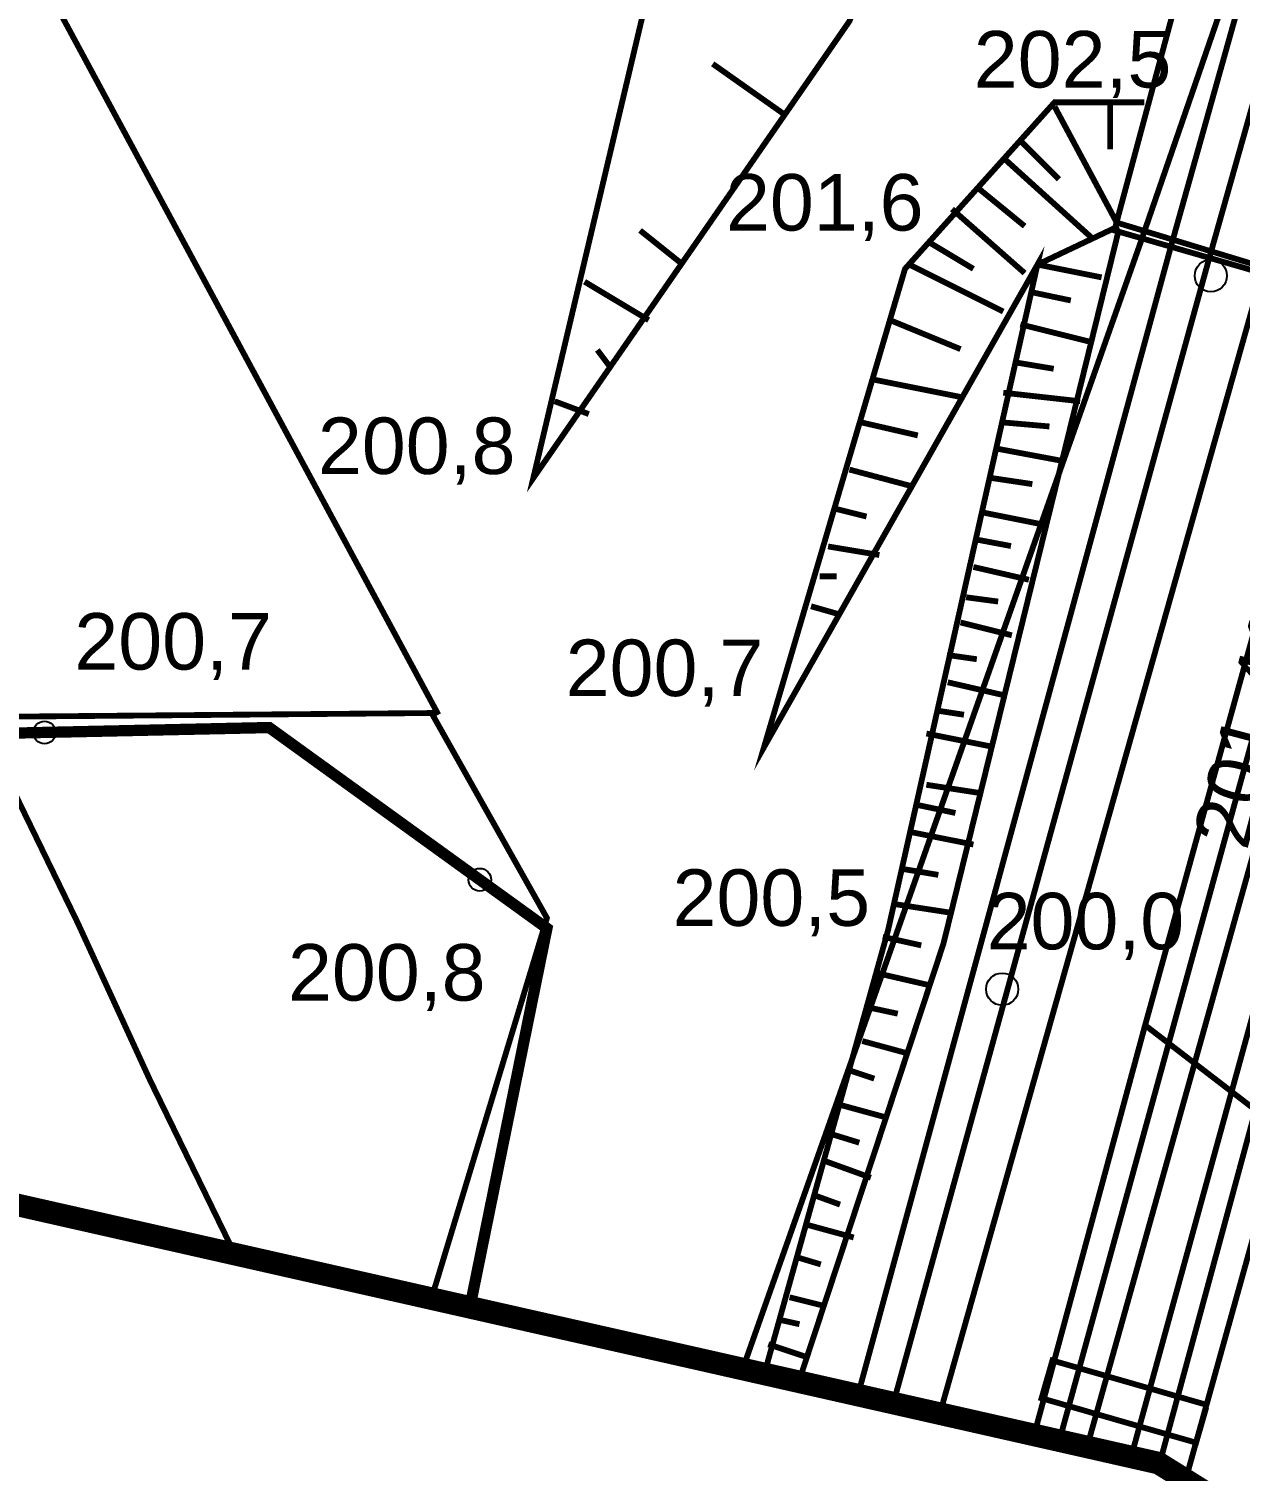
# Model space of a CAD drawing. Extents: x 7572697 to 7573818, y 5546684 to 5547005.
# Drawn here: x 7573078.51 to 7573097.26, y 5546814.88 to 5546837.21 of the extents above; entities that cross this region are included whole.
import ezdxf
from ezdxf.enums import TextEntityAlignment as Align

# ---------------------------------------------------------------- set-up
doc = ezdxf.new("R2010")
doc.units = 0
doc.header["$MEASUREMENT"] = 0
doc.linetypes.add('4', pattern=[1.5, 1, -0.5])
doc.linetypes.add('901', pattern=[0])
doc.styles.add('STYL_ARIAL', font='Arial', dxfattribs={"oblique": 0.1})

# ---------------------------------------------------------------- blocks, each defined once
blk = doc.blocks.new('510')
at = {"color": 0}
blk.add_circle((0, 0), 0.25, dxfattribs=at)
blk.add_circle((0, 0), 0.25, dxfattribs=at)
blk = doc.blocks.new('202')
at = {"color": 0}
blk.add_circle((0, 0), 0.25, dxfattribs=at)
blk.add_circle((0, 0), 0.25, dxfattribs=at)

msp = doc.modelspace()

# ---------------------------------------------------------------- linework, layer by layer
at = {"color": 0, "const_width": 0.09}
for points in [[(7573091.3482, 5546816.06), (7573096.1768, 5546833.7871), (7573100.807, 5546850.2838), (7573103.7175, 5546860.4703), (7573103.3206, 5546861.7535), (7573095.1185, 5546864.3993), (7573094.6555, 5546865.59), (7573099.418, 5546883.5816), (7573100.6086, 5546884.3092), (7573108.5461, 5546882.2587), (7573109.6706, 5546883.0525), (7573114.6977, 5546900.6076), (7573123.0982, 5546931.9077)], [(7573123.7596, 5546931.7093), (7573120.4523, 5546919.8692), (7573117.4757, 5546908.6244), (7573114.1685, 5546896.3081), (7573111.1258, 5546886.1878), (7573110.0013, 5546881.9544), (7573109.0091, 5546881.3591), (7573101.0054, 5546883.3435), (7573099.9471, 5546882.8143), (7573095.3831, 5546865.9207), (7573096.1768, 5546864.8624), (7573104.1143, 5546862.2827), (7573104.3789, 5546860.5629), (7573096.7721, 5546833.6151), (7573091.8773, 5546815.8616)], [(7573092.6049, 5546815.7293), (7573097.632, 5546833.5225), (7573102.7252, 5546852.255), (7573105.1726, 5546860.7878), (7573104.7757, 5546862.706), (7573097.2351, 5546865.1534), (7573096.1106, 5546866.2118), (7573100.4101, 5546882.1), (7573101.4684, 5546882.563), (7573109.5382, 5546880.4463), (7573110.5304, 5546881.1078), (7573115.2268, 5546897.512), (7573120.8492, 5546917.9113), (7573124.4872, 5546931.4977)], [(7573125.8763, 5546931.2331), (7573121.0477, 5546913.3076), (7573114.6977, 5546890.2756), (7573111.5888, 5546878.6075), (7573101.7331, 5546881.0549), (7573097.8966, 5546865.9075), (7573107.2232, 5546863.0632), (7573102.7914, 5546847.0957), (7573095.78, 5546821.7354), (7573094.0602, 5546815.3854)], [(7573095.608, 5546815.2134), (7573109.0356, 5546864.0158), (7573099.9736, 5546866.9923), (7573102.884, 5546878.925), (7573112.7398, 5546876.6761), (7573119.3543, 5546901.15), (7573127.358, 5546930.7833)], [(7573127.821, 5546930.6378), (7573122.9262, 5546912.9107), (7573119.7512, 5546901.2426), (7573116.5762, 5546889.6671), (7573112.9382, 5546876.2792), (7573103.1486, 5546878.5943), (7573100.4366, 5546867.2437), (7573109.5648, 5546864.201), (7573105.4637, 5546849.6489), (7573099.1137, 5546826.4185), (7573096.0049, 5546814.9488)], [(7573129.0116, 5546930.3864), (7573119.0897, 5546901.613), (7573110.2262, 5546875.8029), (7573103.8101, 5546857.3747), (7573095.7138, 5546833.8797), (7573089.5623, 5546816.4569)], [(7573096.4149, 5546814.7239), (7573100.1191, 5546828.0192), (7573107.1305, 5546853.6441), (7573110.1071, 5546864.492), (7573113.2821, 5546875.8294), (7573120.32, 5546901.5998), (7573128.2178, 5546930.5716)], [(7573094.8539, 5546815.1075), (7573098.6904, 5546828.7997), (7573101.6008, 5546839.383), (7573104.2466, 5546848.908), (7573105.768, 5546854.2394)], [(7573084.8527, 5546826.5904), (7573074.2694, 5546846.2357), (7573061.6355, 5546848.3127)], [(7573101.7992, 5546846.3284), (7573098.8226, 5546847.1221), (7573095.3169, 5546834.0914), (7573098.2935, 5546833.2315), (7573101.8653, 5546846.3945)], [(7573090.2237, 5546835.8773), (7573089.0992, 5546836.671)], [(7573094.2315, 5546836.0495), (7573094.2305, 5546836.0509), (7573094.2295, 5546836.0524), (7573094.2286, 5546836.0539), (7573094.2278, 5546836.0554), (7573094.227, 5546836.057), (7573094.2262, 5546836.0585), (7573094.2255, 5546836.0602), (7573094.2249, 5546836.0618), (7573094.2243, 5546836.0634), (7573094.2238, 5546836.0651), (7573094.2234, 5546836.0668), (7573094.223, 5546836.0685), (7573094.2226, 5546836.0702), (7573094.2223, 5546836.0719), (7573094.2221, 5546836.0736), (7573094.222, 5546836.0754), (7573094.2219, 5546836.0771), (7573094.2218, 5546836.0789), (7573094.2219, 5546836.0806), (7573094.2219, 5546836.0824), (7573094.2221, 5546836.0841), (7573094.2223, 5546836.0858), (7573094.2226, 5546836.0876), (7573094.2229, 5546836.0893), (7573094.2233, 5546836.091), (7573094.2237, 5546836.0927), (7573094.2242, 5546836.0943), (7573094.2248, 5546836.096), (7573094.2254, 5546836.0976), (7573094.2261, 5546836.0992), (7573094.2268, 5546836.1008), (7573094.2276, 5546836.1024), (7573094.2284, 5546836.1039), (7573094.2293, 5546836.1054), (7573094.2303, 5546836.1069), (7573094.2313, 5546836.1083), (7573094.2323, 5546836.1097), (7573094.2334, 5546836.1111), (7573094.2345, 5546836.1124), (7573094.2357, 5546836.1137), (7573094.237, 5546836.1149), (7573094.2382, 5546836.1161), (7573094.2395, 5546836.1172), (7573094.2409, 5546836.1183), (7573094.2423, 5546836.1194), (7573094.2437, 5546836.1204), (7573094.2452, 5546836.1214), (7573094.2467, 5546836.1223), (7573094.2482, 5546836.1231), (7573094.2497, 5546836.1239), (7573094.2513, 5546836.1247), (7573094.2529, 5546836.1253), (7573094.2546, 5546836.126), (7573094.2562, 5546836.1266), (7573094.2579, 5546836.1271), (7573094.2595, 5546836.1275), (7573094.2612, 5546836.1279), (7573094.263, 5546836.1283), (7573094.2647, 5546836.1285), (7573094.2664, 5546836.1288), (7573094.2682, 5546836.1289), (7573094.2699, 5546836.129), (7573094.2716, 5546836.1291), (7573094.2734, 5546836.129), (7573094.2751, 5546836.129), (7573094.2769, 5546836.1288), (7573094.2786, 5546836.1286), (7573094.2803, 5546836.1283), (7573094.282, 5546836.128), (7573094.2837, 5546836.1276), (7573094.2854, 5546836.1272), (7573094.2871, 5546836.1267), (7573094.2888, 5546836.1261), (7573094.2904, 5546836.1255), (7573094.292, 5546836.1248), (7573094.2936, 5546836.1241), (7573094.2951, 5546836.1233), (7573094.2967, 5546836.1225), (7573094.2982, 5546836.1216), (7573094.2996, 5546836.1206), (7573094.3011, 5546836.1196), (7573094.3025, 5546836.1186), (7573094.3038, 5546836.1175), (7573094.3051, 5546836.1163), (7573094.3064, 5546836.1152), (7573094.3077, 5546836.1139), (7573094.3089, 5546836.1127), (7573094.31, 5546836.1113), (7573094.3111, 5546836.11), (7573094.3122, 5546836.1086), (7573094.3132, 5546836.1072), (7573094.3141, 5546836.1057), (7573094.315, 5546836.1042), (7573094.3159, 5546836.1027), (7573094.3167, 5546836.1012), (7573094.3174, 5546836.0996), (7573094.3181, 5546836.098), (7573094.3188, 5546836.0963), (7573094.3193, 5546836.0947), (7573094.3198, 5546836.093), (7573094.3203, 5546836.0913), (7573094.3207, 5546836.0896), (7573094.321, 5546836.0879), (7573094.3213, 5546836.0862), (7573094.3215, 5546836.0845), (7573094.3217, 5546836.0827), (7573094.3218, 5546836.081), (7573094.3218, 5546836.0793), (7573094.3218, 5546836.0775), (7573094.3217, 5546836.0758), (7573094.3216, 5546836.074), (7573094.3214, 5546836.0723), (7573094.3211, 5546836.0706), (7573094.3208, 5546836.0689), (7573094.3204, 5546836.0672), (7573094.3199, 5546836.0655), (7573094.3194, 5546836.0638), (7573094.3189, 5546836.0621), (7573094.3183, 5546836.0605), (7573094.3176, 5546836.0589), (7573094.3169, 5546836.0573), (7573094.3161, 5546836.0558), (7573094.3152, 5546836.0542), (7573094.3143, 5546836.0527), (7573094.3134, 5546836.0513), (7573094.3124, 5546836.0498), (7573094.3114, 5546836.0484), (7573094.3103, 5546836.0471), (7573094.3091, 5546836.0457), (7573094.3079, 5546836.0445), (7573094.3067, 5546836.0432), (7573094.3054, 5546836.042), (7573094.3041, 5546836.0409), (7573094.3028, 5546836.0398), (7573094.3014, 5546836.0387), (7573094.3, 5546836.0377), (7573094.2985, 5546836.0368), (7573094.297, 5546836.0359), (7573094.2955, 5546836.035), (7573094.2939, 5546836.0342), (7573094.2923, 5546836.0335), (7573094.2907, 5546836.0328), (7573094.2891, 5546836.0321), (7573094.2875, 5546836.0316), (7573094.2858, 5546836.0311), (7573094.2841, 5546836.0306), (7573094.2824, 5546836.0302), (7573094.2807, 5546836.0299), (7573094.279, 5546836.0296), (7573094.2773, 5546836.0294), (7573094.2755, 5546836.0292), (7573094.2738, 5546836.0291), (7573094.272, 5546836.0291), (7573094.2703, 5546836.0291), (7573094.2685, 5546836.0292), (7573094.2668, 5546836.0293), (7573094.2651, 5546836.0295), (7573094.2633, 5546836.0298), (7573094.2616, 5546836.0301), (7573094.2599, 5546836.0305), (7573094.2582, 5546836.0309), (7573094.2566, 5546836.0314), (7573094.2549, 5546836.032), (7573094.2533, 5546836.0326), (7573094.2517, 5546836.0333), (7573094.2501, 5546836.034), (7573094.2485, 5546836.0348), (7573094.247, 5546836.0357), (7573094.2455, 5546836.0366), (7573094.244, 5546836.0375), (7573094.2426, 5546836.0385), (7573094.2412, 5546836.0395), (7573094.2398, 5546836.0406), (7573094.2385, 5546836.0418), (7573094.2372, 5546836.043), (7573094.236, 5546836.0442), (7573094.2348, 5546836.0455), (7573094.2337, 5546836.0468), (7573094.2315, 5546836.0495)], [(7573094.3909, 5546836.0096), (7573095.3831, 5546834.1575)], [(7573095.2508, 5546836.0758), (7573095.2508, 5546835.3482)], [(7573093.8617, 5546835.4804), (7573094.457, 5546834.8851)], [(7573093.5971, 5546835.2159), (7573094.9862, 5546833.9591)], [(7573093.2003, 5546834.7528), (7573093.9279, 5546834.1575)], [(7573092.8034, 5546834.4221), (7573093.9279, 5546833.4299)], [(7573088.6362, 5546833.5622), (7573087.9747, 5546834.0914)], [(7573094.1263, 5546833.5622), (7573095.3831, 5546834.1575)], [(7573092.4727, 5546833.8929), (7573093.1342, 5546833.496)], [(7573091.9164, 5546833.536), (7573091.9154, 5546833.5374), (7573091.9144, 5546833.5389), (7573091.9135, 5546833.5404), (7573091.9127, 5546833.5419), (7573091.9119, 5546833.5434), (7573091.9111, 5546833.545), (7573091.9104, 5546833.5466), (7573091.9098, 5546833.5482), (7573091.9092, 5546833.5499), (7573091.9087, 5546833.5516), (7573091.9083, 5546833.5532), (7573091.9079, 5546833.5549), (7573091.9075, 5546833.5566), (7573091.9072, 5546833.5584), (7573091.907, 5546833.5601), (7573091.9069, 5546833.5618), (7573091.9068, 5546833.5636), (7573091.9067, 5546833.5653), (7573091.9068, 5546833.5671), (7573091.9068, 5546833.5688), (7573091.907, 5546833.5706), (7573091.9072, 5546833.5723), (7573091.9075, 5546833.574), (7573091.9078, 5546833.5757), (7573091.9082, 5546833.5774), (7573091.9086, 5546833.5791), (7573091.9091, 5546833.5808), (7573091.9097, 5546833.5824), (7573091.9103, 5546833.5841), (7573091.911, 5546833.5857), (7573091.9117, 5546833.5873), (7573091.9125, 5546833.5888), (7573091.9133, 5546833.5904), (7573091.9142, 5546833.5919), (7573091.9152, 5546833.5933), (7573091.9162, 5546833.5948), (7573091.9172, 5546833.5962), (7573091.9183, 5546833.5975), (7573091.9194, 5546833.5988), (7573091.9206, 5546833.6001), (7573091.9219, 5546833.6014), (7573091.9231, 5546833.6025), (7573091.9244, 5546833.6037), (7573091.9258, 5546833.6048), (7573091.9272, 5546833.6059), (7573091.9286, 5546833.6069), (7573091.9301, 5546833.6078), (7573091.9316, 5546833.6087), (7573091.9331, 5546833.6096), (7573091.9346, 5546833.6104), (7573091.9362, 5546833.6111), (7573091.9378, 5546833.6118), (7573091.9394, 5546833.6124), (7573091.9411, 5546833.613), (7573091.9428, 5546833.6135), (7573091.9444, 5546833.614), (7573091.9461, 5546833.6144), (7573091.9479, 5546833.6147), (7573091.9496, 5546833.615), (7573091.9513, 5546833.6152), (7573091.953, 5546833.6154), (7573091.9548, 5546833.6155), (7573091.9565, 5546833.6155), (7573091.9583, 5546833.6155), (7573091.96, 5546833.6154), (7573091.9618, 5546833.6153), (7573091.9635, 5546833.6151), (7573091.9652, 5546833.6148), (7573091.9669, 5546833.6145), (7573091.9686, 5546833.6141), (7573091.9703, 5546833.6136), (7573091.972, 5546833.6131), (7573091.9736, 5546833.6126), (7573091.9753, 5546833.612), (7573091.9769, 5546833.6113), (7573091.9785, 5546833.6105), (7573091.98, 5546833.6098), (7573091.9816, 5546833.6089), (7573091.9831, 5546833.608), (7573091.9845, 5546833.6071), (7573091.986, 5546833.6061), (7573091.9874, 5546833.605), (7573091.9887, 5546833.6039), (7573091.99, 5546833.6028), (7573091.9913, 5546833.6016), (7573091.9926, 5546833.6004), (7573091.9938, 5546833.5991), (7573091.9949, 5546833.5978), (7573091.996, 5546833.5965), (7573091.9971, 5546833.5951), (7573091.9981, 5546833.5936), (7573091.999, 5546833.5922), (7573091.9999, 5546833.5907), (7573092.0008, 5546833.5892), (7573092.0016, 5546833.5876), (7573092.0023, 5546833.586), (7573092.003, 5546833.5844), (7573092.0036, 5546833.5828), (7573092.0042, 5546833.5812), (7573092.0047, 5546833.5795), (7573092.0052, 5546833.5778), (7573092.0056, 5546833.5761), (7573092.0059, 5546833.5744), (7573092.0062, 5546833.5727), (7573092.0064, 5546833.5709), (7573092.0066, 5546833.5692), (7573092.0067, 5546833.5675), (7573092.0067, 5546833.5657), (7573092.0067, 5546833.564), (7573092.0066, 5546833.5622), (7573092.0065, 5546833.5605), (7573092.0063, 5546833.5588), (7573092.006, 5546833.557), (7573092.0057, 5546833.5553), (7573092.0053, 5546833.5536), (7573092.0048, 5546833.5519), (7573092.0043, 5546833.5503), (7573092.0038, 5546833.5486), (7573092.0032, 5546833.547), (7573092.0025, 5546833.5454), (7573092.0018, 5546833.5438), (7573092.001, 5546833.5422), (7573092.0001, 5546833.5407), (7573091.9992, 5546833.5392), (7573091.9983, 5546833.5377), (7573091.9973, 5546833.5363), (7573091.9962, 5546833.5349), (7573091.9952, 5546833.5335), (7573091.994, 5546833.5322), (7573091.9928, 5546833.5309), (7573091.9916, 5546833.5297), (7573091.9903, 5546833.5285), (7573091.989, 5546833.5273), (7573091.9877, 5546833.5262), (7573091.9863, 5546833.5252), (7573091.9848, 5546833.5242), (7573091.9834, 5546833.5232), (7573091.9819, 5546833.5223), (7573091.9804, 5546833.5215), (7573091.9788, 5546833.5207), (7573091.9772, 5546833.5199), (7573091.9756, 5546833.5192), (7573091.974, 5546833.5186), (7573091.9724, 5546833.518), (7573091.9707, 5546833.5175), (7573091.969, 5546833.5171), (7573091.9673, 5546833.5167), (7573091.9656, 5546833.5163), (7573091.9639, 5546833.516), (7573091.9621, 5546833.5158), (7573091.9604, 5546833.5157), (7573091.9587, 5546833.5156), (7573091.9569, 5546833.5155), (7573091.9552, 5546833.5155), (7573091.9534, 5546833.5156), (7573091.9517, 5546833.5158), (7573091.95, 5546833.516), (7573091.9482, 5546833.5162), (7573091.9465, 5546833.5166), (7573091.9448, 5546833.517), (7573091.9431, 5546833.5174), (7573091.9415, 5546833.5179), (7573091.9398, 5546833.5185), (7573091.9382, 5546833.5191), (7573091.9366, 5546833.5198), (7573091.935, 5546833.5205), (7573091.9334, 5546833.5213), (7573091.9319, 5546833.5221), (7573091.9304, 5546833.523), (7573091.9289, 5546833.524), (7573091.9275, 5546833.525), (7573091.9261, 5546833.526), (7573091.9247, 5546833.5271), (7573091.9234, 5546833.5282), (7573091.9221, 5546833.5294), (7573091.9209, 5546833.5306), (7573091.9197, 5546833.5319), (7573091.9186, 5546833.5332), (7573091.9164, 5546833.536)], [(7573092.1419, 5546833.5622), (7573093.5971, 5546832.8346)], [(7573094.1263, 5546833.5622), (7573095.1185, 5546833.3638)], [(7573088.107, 5546832.7023), (7573087.1148, 5546833.2976)], [(7573094.0138, 5546833.1389), (7573094.6422, 5546833.0066)], [(7573094.457, 5546815.3192), (7573099.3518, 5546833.1124)], [(7573091.8112, 5546832.7155), (7573092.9357, 5546832.2525)], [(7573093.8617, 5546832.6362), (7573094.92, 5546832.3716)], [(7573087.5117, 5546831.9747), (7573087.3133, 5546832.2393)], [(7573093.7823, 5546832.0475), (7573094.3776, 5546831.9483)], [(7573091.6128, 5546831.7763), (7573092.9357, 5546831.5117)], [(7573087.181, 5546831.2471), (7573086.6518, 5546831.4455)], [(7573093.5971, 5546831.5778), (7573094.7877, 5546831.4455)], [(7573091.4143, 5546831.1148), (7573092.2742, 5546830.9164)], [(7573093.5508, 5546831.1214), (7573094.3115, 5546831.0553)], [(7573093.4648, 5546830.7179), (7573094.5231, 5546830.5195)], [(7573086.294, 5546830.2948), (7573086.293, 5546830.2963), (7573086.292, 5546830.2977), (7573086.2911, 5546830.2992), (7573086.2903, 5546830.3007), (7573086.2895, 5546830.3023), (7573086.2887, 5546830.3039), (7573086.2881, 5546830.3055), (7573086.2874, 5546830.3071), (7573086.2868, 5546830.3087), (7573086.2863, 5546830.3104), (7573086.2859, 5546830.3121), (7573086.2855, 5546830.3138), (7573086.2851, 5546830.3155), (7573086.2849, 5546830.3172), (7573086.2846, 5546830.319), (7573086.2845, 5546830.3207), (7573086.2844, 5546830.3224), (7573086.2843, 5546830.3242), (7573086.2844, 5546830.3259), (7573086.2844, 5546830.3277), (7573086.2846, 5546830.3294), (7573086.2848, 5546830.3311), (7573086.2851, 5546830.3329), (7573086.2854, 5546830.3346), (7573086.2858, 5546830.3363), (7573086.2862, 5546830.338), (7573086.2867, 5546830.3396), (7573086.2873, 5546830.3413), (7573086.2879, 5546830.3429), (7573086.2886, 5546830.3445), (7573086.2893, 5546830.3461), (7573086.2901, 5546830.3477), (7573086.2909, 5546830.3492), (7573086.2918, 5546830.3507), (7573086.2928, 5546830.3522), (7573086.2938, 5546830.3536), (7573086.2948, 5546830.355), (7573086.2959, 5546830.3564), (7573086.2971, 5546830.3577), (7573086.2982, 5546830.359), (7573086.2995, 5546830.3602), (7573086.3007, 5546830.3614), (7573086.3021, 5546830.3626), (7573086.3034, 5546830.3637), (7573086.3048, 5546830.3647), (7573086.3062, 5546830.3657), (7573086.3077, 5546830.3667), (7573086.3092, 5546830.3676), (7573086.3107, 5546830.3684), (7573086.3122, 5546830.3692), (7573086.3138, 5546830.37), (7573086.3154, 5546830.3707), (7573086.3171, 5546830.3713), (7573086.3187, 5546830.3719), (7573086.3204, 5546830.3724), (7573086.3221, 5546830.3728), (7573086.3238, 5546830.3732), (7573086.3255, 5546830.3736), (7573086.3272, 5546830.3739), (7573086.3289, 5546830.3741), (7573086.3307, 5546830.3742), (7573086.3324, 5546830.3743), (7573086.3341, 5546830.3744), (7573086.3359, 5546830.3744), (7573086.3376, 5546830.3743), (7573086.3394, 5546830.3741), (7573086.3411, 5546830.3739), (7573086.3428, 5546830.3737), (7573086.3445, 5546830.3733), (7573086.3462, 5546830.3729), (7573086.3479, 5546830.3725), (7573086.3496, 5546830.372), (7573086.3513, 5546830.3714), (7573086.3529, 5546830.3708), (7573086.3545, 5546830.3701), (7573086.3561, 5546830.3694), (7573086.3576, 5546830.3686), (7573086.3592, 5546830.3678), (7573086.3607, 5546830.3669), (7573086.3621, 5546830.3659), (7573086.3636, 5546830.3649), (7573086.365, 5546830.3639), (7573086.3663, 5546830.3628), (7573086.3677, 5546830.3617), (7573086.3689, 5546830.3605), (7573086.3702, 5546830.3592), (7573086.3714, 5546830.358), (7573086.3725, 5546830.3567), (7573086.3736, 5546830.3553), (7573086.3747, 5546830.3539), (7573086.3757, 5546830.3525), (7573086.3766, 5546830.351), (7573086.3775, 5546830.3495), (7573086.3784, 5546830.348), (7573086.3792, 5546830.3465), (7573086.3799, 5546830.3449), (7573086.3806, 5546830.3433), (7573086.3813, 5546830.3417), (7573086.3818, 5546830.34), (7573086.3823, 5546830.3383), (7573086.3828, 5546830.3367), (7573086.3832, 5546830.335), (7573086.3835, 5546830.3332), (7573086.3838, 5546830.3315), (7573086.384, 5546830.3298), (7573086.3842, 5546830.3281), (7573086.3843, 5546830.3263), (7573086.3843, 5546830.3246), (7573086.3843, 5546830.3228), (7573086.3842, 5546830.3211), (7573086.3841, 5546830.3193), (7573086.3839, 5546830.3176), (7573086.3836, 5546830.3159), (7573086.3833, 5546830.3142), (7573086.3829, 5546830.3125), (7573086.3825, 5546830.3108), (7573086.3819, 5546830.3091), (7573086.3814, 5546830.3075), (7573086.3808, 5546830.3058), (7573086.3801, 5546830.3042), (7573086.3794, 5546830.3026), (7573086.3786, 5546830.3011), (7573086.3777, 5546830.2995), (7573086.3768, 5546830.298), (7573086.3759, 5546830.2966), (7573086.3749, 5546830.2951), (7573086.3739, 5546830.2937), (7573086.3728, 5546830.2924), (7573086.3716, 5546830.2911), (7573086.3704, 5546830.2898), (7573086.3692, 5546830.2885), (7573086.3679, 5546830.2873), (7573086.3666, 5546830.2862), (7573086.3653, 5546830.2851), (7573086.3639, 5546830.284), (7573086.3625, 5546830.283), (7573086.361, 5546830.2821), (7573086.3595, 5546830.2812), (7573086.358, 5546830.2803), (7573086.3564, 5546830.2795), (7573086.3549, 5546830.2788), (7573086.3532, 5546830.2781), (7573086.3516, 5546830.2775), (7573086.35, 5546830.2769), (7573086.3483, 5546830.2764), (7573086.3466, 5546830.2759), (7573086.3449, 5546830.2755), (7573086.3432, 5546830.2752), (7573086.3415, 5546830.2749), (7573086.3398, 5546830.2747), (7573086.338, 5546830.2745), (7573086.3363, 5546830.2744), (7573086.3345, 5546830.2744), (7573086.3328, 5546830.2744), (7573086.331, 5546830.2745), (7573086.3293, 5546830.2746), (7573086.3276, 5546830.2748), (7573086.3258, 5546830.2751), (7573086.3241, 5546830.2754), (7573086.3224, 5546830.2758), (7573086.3207, 5546830.2763), (7573086.3191, 5546830.2768), (7573086.3174, 5546830.2773), (7573086.3158, 5546830.2779), (7573086.3142, 5546830.2786), (7573086.3126, 5546830.2794), (7573086.311, 5546830.2801), (7573086.3095, 5546830.281), (7573086.308, 5546830.2819), (7573086.3065, 5546830.2828), (7573086.3051, 5546830.2838), (7573086.3037, 5546830.2849), (7573086.3023, 5546830.286), (7573086.301, 5546830.2871), (7573086.2997, 5546830.2883), (7573086.2985, 5546830.2895), (7573086.2973, 5546830.2908), (7573086.2962, 5546830.2921), (7573086.294, 5546830.2948)], [(7573091.2159, 5546830.3872), (7573092.2081, 5546830.1226)], [(7573093.3855, 5546830.2615), (7573094.047, 5546830.1623)], [(7573090.9513, 5546829.7919), (7573091.4805, 5546829.6596)], [(7573093.2664, 5546829.7258), (7573094.2586, 5546829.5274)], [(7573090.8852, 5546829.1966), (7573091.6789, 5546829.0643)], [(7573093.187, 5546829.3024), (7573093.7162, 5546829.2032)], [(7573090.7529, 5546828.7336), (7573091.0175, 5546828.7336)], [(7573093.1341, 5546828.8791), (7573093.994, 5546828.6807)], [(7573090.6206, 5546828.2705), (7573091.0836, 5546828.1382)], [(7573093.0217, 5546828.4095), (7573093.5178, 5546828.3434)], [(7573092.9357, 5546828.0192), (7573093.7294, 5546827.8208)], [(7573092.724, 5546827.5165), (7573093.187, 5546827.4504)], [(7573092.7372, 5546827.0932), (7573093.5971, 5546826.8948)], [(7573081.9284, 5546826.6965), (7573081.9274, 5546826.6979), (7573081.9264, 5546826.6994), (7573081.9255, 5546826.7009), (7573081.9247, 5546826.7024), (7573081.9239, 5546826.704), (7573081.9231, 5546826.7055), (7573081.9224, 5546826.7071), (7573081.9218, 5546826.7088), (7573081.9212, 5546826.7104), (7573081.9207, 5546826.7121), (7573081.9202, 5546826.7138), (7573081.9198, 5546826.7155), (7573081.9195, 5546826.7172), (7573081.9192, 5546826.7189), (7573081.919, 5546826.7206), (7573081.9189, 5546826.7224), (7573081.9188, 5546826.7241), (7573081.9187, 5546826.7259), (7573081.9187, 5546826.7276), (7573081.9188, 5546826.7293), (7573081.919, 5546826.7311), (7573081.9192, 5546826.7328), (7573081.9194, 5546826.7345), (7573081.9198, 5546826.7363), (7573081.9202, 5546826.738), (7573081.9206, 5546826.7396), (7573081.9211, 5546826.7413), (7573081.9217, 5546826.743), (7573081.9223, 5546826.7446), (7573081.923, 5546826.7462), (7573081.9237, 5546826.7478), (7573081.9245, 5546826.7493), (7573081.9253, 5546826.7509), (7573081.9262, 5546826.7524), (7573081.9272, 5546826.7538), (7573081.9282, 5546826.7553), (7573081.9292, 5546826.7567), (7573081.9303, 5546826.758), (7573081.9314, 5546826.7594), (7573081.9326, 5546826.7606), (7573081.9338, 5546826.7619), (7573081.9351, 5546826.7631), (7573081.9364, 5546826.7642), (7573081.9378, 5546826.7653), (7573081.9392, 5546826.7664), (7573081.9406, 5546826.7674), (7573081.9421, 5546826.7683), (7573081.9435, 5546826.7693), (7573081.9451, 5546826.7701), (7573081.9466, 5546826.7709), (7573081.9482, 5546826.7716), (7573081.9498, 5546826.7723), (7573081.9514, 5546826.773), (7573081.9531, 5546826.7735), (7573081.9547, 5546826.7741), (7573081.9564, 5546826.7745), (7573081.9581, 5546826.7749), (7573081.9598, 5546826.7753), (7573081.9616, 5546826.7755), (7573081.9633, 5546826.7758), (7573081.965, 5546826.7759), (7573081.9668, 5546826.776), (7573081.9685, 5546826.776), (7573081.9703, 5546826.776), (7573081.972, 5546826.7759), (7573081.9738, 5546826.7758), (7573081.9755, 5546826.7756), (7573081.9772, 5546826.7753), (7573081.9789, 5546826.775), (7573081.9806, 5546826.7746), (7573081.9823, 5546826.7742), (7573081.984, 5546826.7737), (7573081.9856, 5546826.7731), (7573081.9873, 5546826.7725), (7573081.9889, 5546826.7718), (7573081.9905, 5546826.7711), (7573081.992, 5546826.7703), (7573081.9935, 5546826.7694), (7573081.995, 5546826.7685), (7573081.9965, 5546826.7676), (7573081.9979, 5546826.7666), (7573081.9993, 5546826.7656), (7573082.0007, 5546826.7645), (7573082.002, 5546826.7633), (7573082.0033, 5546826.7621), (7573082.0045, 5546826.7609), (7573082.0057, 5546826.7596), (7573082.0069, 5546826.7583), (7573082.008, 5546826.757), (7573082.0091, 5546826.7556), (7573082.0101, 5546826.7542), (7573082.011, 5546826.7527), (7573082.0119, 5546826.7512), (7573082.0128, 5546826.7497), (7573082.0136, 5546826.7481), (7573082.0143, 5546826.7466), (7573082.015, 5546826.745), (7573082.0156, 5546826.7433), (7573082.0162, 5546826.7417), (7573082.0167, 5546826.74), (7573082.0172, 5546826.7383), (7573082.0176, 5546826.7366), (7573082.0179, 5546826.7349), (7573082.0182, 5546826.7332), (7573082.0184, 5546826.7315), (7573082.0186, 5546826.7297), (7573082.0187, 5546826.728), (7573082.0187, 5546826.7262), (7573082.0187, 5546826.7245), (7573082.0186, 5546826.7227), (7573082.0185, 5546826.721), (7573082.0183, 5546826.7193), (7573082.018, 5546826.7176), (7573082.0177, 5546826.7158), (7573082.0173, 5546826.7141), (7573082.0168, 5546826.7124), (7573082.0163, 5546826.7108), (7573082.0158, 5546826.7091), (7573082.0151, 5546826.7075), (7573082.0145, 5546826.7059), (7573082.0137, 5546826.7043), (7573082.013, 5546826.7027), (7573082.0121, 5546826.7012), (7573082.0112, 5546826.6997), (7573082.0103, 5546826.6982), (7573082.0093, 5546826.6968), (7573082.0082, 5546826.6954), (7573082.0071, 5546826.6941), (7573082.006, 5546826.6927), (7573082.0048, 5546826.6915), (7573082.0036, 5546826.6902), (7573082.0023, 5546826.689), (7573082.001, 5546826.6879), (7573081.9996, 5546826.6868), (7573081.9983, 5546826.6857), (7573081.9968, 5546826.6847), (7573081.9954, 5546826.6837), (7573081.9939, 5546826.6828), (7573081.9924, 5546826.682), (7573081.9908, 5546826.6812), (7573081.9892, 5546826.6804), (7573081.9876, 5546826.6798), (7573081.986, 5546826.6791), (7573081.9843, 5546826.6786), (7573081.9827, 5546826.678), (7573081.981, 5546826.6776), (7573081.9793, 5546826.6772), (7573081.9776, 5546826.6768), (7573081.9759, 5546826.6766), (7573081.9741, 5546826.6763), (7573081.9724, 5546826.6762), (7573081.9707, 5546826.6761), (7573081.9689, 5546826.676), (7573081.9672, 5546826.6761), (7573081.9654, 5546826.6762), (7573081.9637, 5546826.6763), (7573081.9619, 5546826.6765), (7573081.9602, 5546826.6768), (7573081.9585, 5546826.6771), (7573081.9568, 5546826.6775), (7573081.9551, 5546826.6779), (7573081.9534, 5546826.6784), (7573081.9518, 5546826.679), (7573081.9502, 5546826.6796), (7573081.9486, 5546826.6803), (7573081.947, 5546826.681), (7573081.9454, 5546826.6818), (7573081.9439, 5546826.6826), (7573081.9424, 5546826.6835), (7573081.9409, 5546826.6845), (7573081.9395, 5546826.6855), (7573081.9381, 5546826.6865), (7573081.9367, 5546826.6876), (7573081.9354, 5546826.6888), (7573081.9341, 5546826.6899), (7573081.9329, 5546826.6912), (7573081.9317, 5546826.6924), (7573081.9305, 5546826.6938), (7573081.9284, 5546826.6965)], [(7573084.7468, 5546817.5549), (7573086.5327, 5546823.4419), (7573084.7468, 5546826.6169), (7573046.3293, 5546826.2861)], [(7573092.5586, 5546826.6566), (7573092.9885, 5546826.5905)], [(7573092.4065, 5546826.2994), (7573093.3987, 5546826.101)], [(7573089.7336, 5546825.8366), (7573089.7326, 5546825.838), (7573089.7316, 5546825.8395), (7573089.7307, 5546825.841), (7573089.7299, 5546825.8425), (7573089.7291, 5546825.8441), (7573089.7283, 5546825.8456), (7573089.7276, 5546825.8472), (7573089.727, 5546825.8489), (7573089.7264, 5546825.8505), (7573089.7259, 5546825.8522), (7573089.7255, 5546825.8539), (7573089.7251, 5546825.8556), (7573089.7247, 5546825.8573), (7573089.7244, 5546825.859), (7573089.7242, 5546825.8607), (7573089.7241, 5546825.8625), (7573089.724, 5546825.8642), (7573089.7239, 5546825.866), (7573089.7239, 5546825.8677), (7573089.724, 5546825.8694), (7573089.7242, 5546825.8712), (7573089.7244, 5546825.8729), (7573089.7246, 5546825.8746), (7573089.725, 5546825.8764), (7573089.7254, 5546825.8781), (7573089.7258, 5546825.8797), (7573089.7263, 5546825.8814), (7573089.7269, 5546825.8831), (7573089.7275, 5546825.8847), (7573089.7282, 5546825.8863), (7573089.7289, 5546825.8879), (7573089.7297, 5546825.8895), (7573089.7305, 5546825.891), (7573089.7314, 5546825.8925), (7573089.7324, 5546825.894), (7573089.7334, 5546825.8954), (7573089.7344, 5546825.8968), (7573089.7355, 5546825.8981), (7573089.7366, 5546825.8995), (7573089.7378, 5546825.9007), (7573089.739, 5546825.902), (7573089.7403, 5546825.9032), (7573089.7416, 5546825.9043), (7573089.743, 5546825.9054), (7573089.7444, 5546825.9065), (7573089.7458, 5546825.9075), (7573089.7473, 5546825.9085), (7573089.7488, 5546825.9094), (7573089.7503, 5546825.9102), (7573089.7518, 5546825.911), (7573089.7534, 5546825.9117), (7573089.755, 5546825.9124), (7573089.7566, 5546825.9131), (7573089.7583, 5546825.9136), (7573089.76, 5546825.9142), (7573089.7616, 5546825.9146), (7573089.7633, 5546825.915), (7573089.765, 5546825.9154), (7573089.7668, 5546825.9156), (7573089.7685, 5546825.9159), (7573089.7702, 5546825.916), (7573089.772, 5546825.9161), (7573089.7737, 5546825.9161), (7573089.7755, 5546825.9161), (7573089.7772, 5546825.916), (7573089.779, 5546825.9159), (7573089.7807, 5546825.9157), (7573089.7824, 5546825.9154), (7573089.7841, 5546825.9151), (7573089.7858, 5546825.9147), (7573089.7875, 5546825.9143), (7573089.7892, 5546825.9138), (7573089.7908, 5546825.9132), (7573089.7925, 5546825.9126), (7573089.7941, 5546825.9119), (7573089.7957, 5546825.9112), (7573089.7972, 5546825.9104), (7573089.7988, 5546825.9095), (7573089.8003, 5546825.9087), (7573089.8017, 5546825.9077), (7573089.8032, 5546825.9067), (7573089.8045, 5546825.9057), (7573089.8059, 5546825.9046), (7573089.8072, 5546825.9034), (7573089.8085, 5546825.9023), (7573089.8098, 5546825.901), (7573089.8109, 5546825.8997), (7573089.8121, 5546825.8984), (7573089.8132, 5546825.8971), (7573089.8143, 5546825.8957), (7573089.8153, 5546825.8943), (7573089.8162, 5546825.8928), (7573089.8171, 5546825.8913), (7573089.818, 5546825.8898), (7573089.8188, 5546825.8882), (7573089.8195, 5546825.8867), (7573089.8202, 5546825.8851), (7573089.8208, 5546825.8834), (7573089.8214, 5546825.8818), (7573089.8219, 5546825.8801), (7573089.8224, 5546825.8784), (7573089.8228, 5546825.8767), (7573089.8231, 5546825.875), (7573089.8234, 5546825.8733), (7573089.8236, 5546825.8716), (7573089.8238, 5546825.8698), (7573089.8239, 5546825.8681), (7573089.8239, 5546825.8663), (7573089.8239, 5546825.8646), (7573089.8238, 5546825.8629), (7573089.8237, 5546825.8611), (7573089.8235, 5546825.8594), (7573089.8232, 5546825.8577), (7573089.8229, 5546825.8559), (7573089.8225, 5546825.8542), (7573089.822, 5546825.8526), (7573089.8215, 5546825.8509), (7573089.821, 5546825.8492), (7573089.8203, 5546825.8476), (7573089.8197, 5546825.846), (7573089.8189, 5546825.8444), (7573089.8182, 5546825.8428), (7573089.8173, 5546825.8413), (7573089.8164, 5546825.8398), (7573089.8155, 5546825.8384), (7573089.8145, 5546825.8369), (7573089.8134, 5546825.8355), (7573089.8123, 5546825.8342), (7573089.8112, 5546825.8328), (7573089.81, 5546825.8316), (7573089.8088, 5546825.8303), (7573089.8075, 5546825.8291), (7573089.8062, 5546825.828), (7573089.8049, 5546825.8269), (7573089.8035, 5546825.8258), (7573089.802, 5546825.8248), (7573089.8006, 5546825.8239), (7573089.7991, 5546825.8229), (7573089.7976, 5546825.8221), (7573089.796, 5546825.8213), (7573089.7944, 5546825.8206), (7573089.7928, 5546825.8199), (7573089.7912, 5546825.8192), (7573089.7896, 5546825.8187), (7573089.7879, 5546825.8181), (7573089.7862, 5546825.8177), (7573089.7845, 5546825.8173), (7573089.7828, 5546825.8169), (7573089.7811, 5546825.8167), (7573089.7793, 5546825.8164), (7573089.7776, 5546825.8163), (7573089.7759, 5546825.8162), (7573089.7741, 5546825.8162), (7573089.7724, 5546825.8162), (7573089.7706, 5546825.8163), (7573089.7689, 5546825.8164), (7573089.7672, 5546825.8166), (7573089.7654, 5546825.8169), (7573089.7637, 5546825.8172), (7573089.762, 5546825.8176), (7573089.7603, 5546825.818), (7573089.7587, 5546825.8185), (7573089.757, 5546825.8191), (7573089.7554, 5546825.8197), (7573089.7538, 5546825.8204), (7573089.7522, 5546825.8211), (7573089.7506, 5546825.8219), (7573089.7491, 5546825.8228), (7573089.7476, 5546825.8236), (7573089.7461, 5546825.8246), (7573089.7447, 5546825.8256), (7573089.7433, 5546825.8266), (7573089.7419, 5546825.8277), (7573089.7406, 5546825.8289), (7573089.7393, 5546825.83), (7573089.7381, 5546825.8313), (7573089.7369, 5546825.8326), (7573089.7357, 5546825.8339), (7573089.7336, 5546825.8366)], [(7573092.4065, 5546825.5057), (7573093.2664, 5546825.3734)], [(7573092.2279, 5546825.2014), (7573092.8563, 5546825.0691)], [(7573092.1419, 5546824.7781), (7573093.1341, 5546824.5797)], [(7573091.9964, 5546824.2092), (7573092.5917, 5546824.11)], [(7573091.9435, 5546823.6536), (7573092.8034, 5546823.5213)], [(7573091.6518, 5546823.4554), (7573091.6508, 5546823.4568), (7573091.6498, 5546823.4582), (7573091.6489, 5546823.4597), (7573091.6481, 5546823.4613), (7573091.6473, 5546823.4628), (7573091.6465, 5546823.4644), (7573091.6459, 5546823.466), (7573091.6452, 5546823.4676), (7573091.6447, 5546823.4693), (7573091.6441, 5546823.4709), (7573091.6437, 5546823.4726), (7573091.6433, 5546823.4743), (7573091.6429, 5546823.476), (7573091.6427, 5546823.4778), (7573091.6424, 5546823.4795), (7573091.6423, 5546823.4812), (7573091.6422, 5546823.483), (7573091.6421, 5546823.4847), (7573091.6422, 5546823.4865), (7573091.6423, 5546823.4882), (7573091.6424, 5546823.4899), (7573091.6426, 5546823.4917), (7573091.6429, 5546823.4934), (7573091.6432, 5546823.4951), (7573091.6436, 5546823.4968), (7573091.644, 5546823.4985), (7573091.6445, 5546823.5002), (7573091.6451, 5546823.5018), (7573091.6457, 5546823.5035), (7573091.6464, 5546823.5051), (7573091.6471, 5546823.5066), (7573091.6479, 5546823.5082), (7573091.6487, 5546823.5097), (7573091.6496, 5546823.5112), (7573091.6506, 5546823.5127), (7573091.6516, 5546823.5141), (7573091.6526, 5546823.5155), (7573091.6537, 5546823.5169), (7573091.6549, 5546823.5182), (7573091.656, 5546823.5195), (7573091.6573, 5546823.5207), (7573091.6585, 5546823.5219), (7573091.6599, 5546823.5231), (7573091.6612, 5546823.5242), (7573091.6626, 5546823.5252), (7573091.664, 5546823.5262), (7573091.6655, 5546823.5272), (7573091.667, 5546823.5281), (7573091.6685, 5546823.529), (7573091.6701, 5546823.5298), (7573091.6716, 5546823.5305), (7573091.6732, 5546823.5312), (7573091.6749, 5546823.5318), (7573091.6765, 5546823.5324), (7573091.6782, 5546823.5329), (7573091.6799, 5546823.5334), (7573091.6816, 5546823.5338), (7573091.6833, 5546823.5341), (7573091.685, 5546823.5344), (7573091.6867, 5546823.5346), (7573091.6885, 5546823.5348), (7573091.6902, 5546823.5349), (7573091.692, 5546823.5349), (7573091.6937, 5546823.5349), (7573091.6954, 5546823.5348), (7573091.6972, 5546823.5346), (7573091.6989, 5546823.5344), (7573091.7006, 5546823.5342), (7573091.7024, 5546823.5338), (7573091.7041, 5546823.5335), (7573091.7057, 5546823.533), (7573091.7074, 5546823.5325), (7573091.7091, 5546823.532), (7573091.7107, 5546823.5313), (7573091.7123, 5546823.5307), (7573091.7139, 5546823.5299), (7573091.7155, 5546823.5291), (7573091.717, 5546823.5283), (7573091.7185, 5546823.5274), (7573091.7199, 5546823.5265), (7573091.7214, 5546823.5255), (7573091.7228, 5546823.5244), (7573091.7241, 5546823.5233), (7573091.7255, 5546823.5222), (7573091.7267, 5546823.521), (7573091.728, 5546823.5198), (7573091.7292, 5546823.5185), (7573091.7303, 5546823.5172), (7573091.7314, 5546823.5158), (7573091.7325, 5546823.5144), (7573091.7335, 5546823.513), (7573091.7344, 5546823.5116), (7573091.7354, 5546823.5101), (7573091.7362, 5546823.5085), (7573091.737, 5546823.507), (7573091.7377, 5546823.5054), (7573091.7384, 5546823.5038), (7573091.7391, 5546823.5022), (7573091.7396, 5546823.5005), (7573091.7402, 5546823.4989), (7573091.7406, 5546823.4972), (7573091.741, 5546823.4955), (7573091.7414, 5546823.4938), (7573091.7416, 5546823.4921), (7573091.7419, 5546823.4903), (7573091.742, 5546823.4886), (7573091.7421, 5546823.4868), (7573091.7421, 5546823.4851), (7573091.7421, 5546823.4833), (7573091.742, 5546823.4816), (7573091.7419, 5546823.4799), (7573091.7417, 5546823.4781), (7573091.7414, 5546823.4764), (7573091.7411, 5546823.4747), (7573091.7407, 5546823.473), (7573091.7403, 5546823.4713), (7573091.7398, 5546823.4696), (7573091.7392, 5546823.468), (7573091.7386, 5546823.4664), (7573091.7379, 5546823.4647), (7573091.7372, 5546823.4632), (7573091.7364, 5546823.4616), (7573091.7355, 5546823.4601), (7573091.7347, 5546823.4586), (7573091.7337, 5546823.4571), (7573091.7327, 5546823.4557), (7573091.7317, 5546823.4543), (7573091.7306, 5546823.4529), (7573091.7294, 5546823.4516), (7573091.7282, 5546823.4503), (7573091.727, 5546823.4491), (7573091.7257, 5546823.4479), (7573091.7244, 5546823.4467), (7573091.7231, 5546823.4456), (7573091.7217, 5546823.4446), (7573091.7203, 5546823.4436), (7573091.7188, 5546823.4426), (7573091.7173, 5546823.4417), (7573091.7158, 5546823.4408), (7573091.7142, 5546823.44), (7573091.7127, 5546823.4393), (7573091.7111, 5546823.4386), (7573091.7094, 5546823.438), (7573091.7078, 5546823.4374), (7573091.7061, 5546823.4369), (7573091.7044, 5546823.4364), (7573091.7027, 5546823.436), (7573091.701, 5546823.4357), (7573091.6993, 5546823.4354), (7573091.6976, 5546823.4352), (7573091.6958, 5546823.435), (7573091.6941, 5546823.4349), (7573091.6923, 5546823.4349), (7573091.6906, 5546823.4349), (7573091.6889, 5546823.435), (7573091.6871, 5546823.4352), (7573091.6854, 5546823.4354), (7573091.6837, 5546823.4356), (7573091.6819, 5546823.436), (7573091.6802, 5546823.4363), (7573091.6785, 5546823.4368), (7573091.6769, 5546823.4373), (7573091.6752, 5546823.4379), (7573091.6736, 5546823.4385), (7573091.672, 5546823.4391), (7573091.6704, 5546823.4399), (7573091.6688, 5546823.4407), (7573091.6673, 5546823.4415), (7573091.6658, 5546823.4424), (7573091.6643, 5546823.4433), (7573091.6629, 5546823.4443), (7573091.6615, 5546823.4454), (7573091.6602, 5546823.4465), (7573091.6588, 5546823.4476), (7573091.6576, 5546823.4488), (7573091.6563, 5546823.45), (7573091.6551, 5546823.4513), (7573091.654, 5546823.4526), (7573091.6518, 5546823.4554)], [(7573086.0956, 5546823.2569), (7573086.0946, 5546823.2583), (7573086.0936, 5546823.2598), (7573086.0927, 5546823.2613), (7573086.0918, 5546823.2628), (7573086.091, 5546823.2644), (7573086.0903, 5546823.266), (7573086.0896, 5546823.2676), (7573086.089, 5546823.2692), (7573086.0884, 5546823.2708), (7573086.0879, 5546823.2725), (7573086.0874, 5546823.2742), (7573086.087, 5546823.2759), (7573086.0867, 5546823.2776), (7573086.0864, 5546823.2793), (7573086.0862, 5546823.281), (7573086.086, 5546823.2828), (7573086.0859, 5546823.2845), (7573086.0859, 5546823.2863), (7573086.0859, 5546823.288), (7573086.086, 5546823.2898), (7573086.0862, 5546823.2915), (7573086.0864, 5546823.2932), (7573086.0866, 5546823.295), (7573086.087, 5546823.2967), (7573086.0873, 5546823.2984), (7573086.0878, 5546823.3001), (7573086.0883, 5546823.3017), (7573086.0889, 5546823.3034), (7573086.0895, 5546823.305), (7573086.0901, 5546823.3066), (7573086.0909, 5546823.3082), (7573086.0917, 5546823.3098), (7573086.0925, 5546823.3113), (7573086.0934, 5546823.3128), (7573086.0943, 5546823.3143), (7573086.0953, 5546823.3157), (7573086.0964, 5546823.3171), (7573086.0975, 5546823.3185), (7573086.0986, 5546823.3198), (7573086.0998, 5546823.3211), (7573086.101, 5546823.3223), (7573086.1023, 5546823.3235), (7573086.1036, 5546823.3246), (7573086.105, 5546823.3257), (7573086.1064, 5546823.3268), (7573086.1078, 5546823.3278), (7573086.1092, 5546823.3288), (7573086.1107, 5546823.3297), (7573086.1123, 5546823.3305), (7573086.1138, 5546823.3313), (7573086.1154, 5546823.3321), (7573086.117, 5546823.3328), (7573086.1186, 5546823.3334), (7573086.1203, 5546823.334), (7573086.1219, 5546823.3345), (7573086.1236, 5546823.3349), (7573086.1253, 5546823.3353), (7573086.127, 5546823.3357), (7573086.1288, 5546823.336), (7573086.1305, 5546823.3362), (7573086.1322, 5546823.3363), (7573086.134, 5546823.3364), (7573086.1357, 5546823.3365), (7573086.1375, 5546823.3364), (7573086.1392, 5546823.3364), (7573086.1409, 5546823.3362), (7573086.1427, 5546823.336), (7573086.1444, 5546823.3357), (7573086.1461, 5546823.3354), (7573086.1478, 5546823.335), (7573086.1495, 5546823.3346), (7573086.1512, 5546823.3341), (7573086.1528, 5546823.3335), (7573086.1545, 5546823.3329), (7573086.1561, 5546823.3322), (7573086.1576, 5546823.3315), (7573086.1592, 5546823.3307), (7573086.1607, 5546823.3299), (7573086.1622, 5546823.329), (7573086.1637, 5546823.328), (7573086.1651, 5546823.327), (7573086.1665, 5546823.326), (7573086.1679, 5546823.3249), (7573086.1692, 5546823.3238), (7573086.1705, 5546823.3226), (7573086.1717, 5546823.3213), (7573086.1729, 5546823.3201), (7573086.1741, 5546823.3188), (7573086.1752, 5546823.3174), (7573086.1762, 5546823.316), (7573086.1772, 5546823.3146), (7573086.1782, 5546823.3131), (7573086.1791, 5546823.3116), (7573086.18, 5546823.3101), (7573086.1808, 5546823.3086), (7573086.1815, 5546823.307), (7573086.1822, 5546823.3054), (7573086.1828, 5546823.3037), (7573086.1834, 5546823.3021), (7573086.1839, 5546823.3004), (7573086.1844, 5546823.2987), (7573086.1848, 5546823.297), (7573086.1851, 5546823.2953), (7573086.1854, 5546823.2936), (7573086.1856, 5546823.2919), (7573086.1858, 5546823.2901), (7573086.1859, 5546823.2884), (7573086.1859, 5546823.2867), (7573086.1859, 5546823.2849), (7573086.1858, 5546823.2832), (7573086.1856, 5546823.2814), (7573086.1854, 5546823.2797), (7573086.1852, 5546823.278), (7573086.1848, 5546823.2763), (7573086.1845, 5546823.2746), (7573086.184, 5546823.2729), (7573086.1835, 5546823.2712), (7573086.183, 5546823.2695), (7573086.1823, 5546823.2679), (7573086.1817, 5546823.2663), (7573086.1809, 5546823.2647), (7573086.1801, 5546823.2632), (7573086.1793, 5546823.2616), (7573086.1784, 5546823.2601), (7573086.1775, 5546823.2587), (7573086.1765, 5546823.2572), (7573086.1754, 5546823.2558), (7573086.1743, 5546823.2545), (7573086.1732, 5546823.2532), (7573086.172, 5546823.2519), (7573086.1708, 5546823.2506), (7573086.1695, 5546823.2494), (7573086.1682, 5546823.2483), (7573086.1668, 5546823.2472), (7573086.1654, 5546823.2461), (7573086.164, 5546823.2451), (7573086.1626, 5546823.2442), (7573086.1611, 5546823.2433), (7573086.1595, 5546823.2424), (7573086.158, 5546823.2416), (7573086.1564, 5546823.2409), (7573086.1548, 5546823.2402), (7573086.1532, 5546823.2395), (7573086.1515, 5546823.239), (7573086.1499, 5546823.2385), (7573086.1482, 5546823.238), (7573086.1465, 5546823.2376), (7573086.1448, 5546823.2373), (7573086.143, 5546823.237), (7573086.1413, 5546823.2368), (7573086.1396, 5546823.2366), (7573086.1378, 5546823.2365), (7573086.1361, 5546823.2365), (7573086.1343, 5546823.2365), (7573086.1326, 5546823.2366), (7573086.1309, 5546823.2367), (7573086.1291, 5546823.2369), (7573086.1274, 5546823.2372), (7573086.1257, 5546823.2375), (7573086.124, 5546823.2379), (7573086.1223, 5546823.2383), (7573086.1206, 5546823.2389), (7573086.119, 5546823.2394), (7573086.1173, 5546823.24), (7573086.1157, 5546823.2407), (7573086.1142, 5546823.2414), (7573086.1126, 5546823.2422), (7573086.1111, 5546823.2431), (7573086.1096, 5546823.244), (7573086.1081, 5546823.2449), (7573086.1067, 5546823.2459), (7573086.1053, 5546823.2469), (7573086.1039, 5546823.248), (7573086.1026, 5546823.2492), (7573086.1013, 5546823.2504), (7573086.1001, 5546823.2516), (7573086.0989, 5546823.2529), (7573086.0977, 5546823.2542), (7573086.0956, 5546823.2569)], [(7573091.7318, 5546823.1509), (7573092.3271, 5546823.0186)], [(7573092.8424, 5546823.2569), (7573092.8414, 5546823.2583), (7573092.8405, 5546823.2598), (7573092.8396, 5546823.2613), (7573092.8387, 5546823.2628), (7573092.8379, 5546823.2644), (7573092.8372, 5546823.266), (7573092.8365, 5546823.2676), (7573092.8359, 5546823.2692), (7573092.8353, 5546823.2708), (7573092.8348, 5546823.2725), (7573092.8343, 5546823.2742), (7573092.8339, 5546823.2759), (7573092.8336, 5546823.2776), (7573092.8333, 5546823.2793), (7573092.8331, 5546823.281), (7573092.8329, 5546823.2828), (7573092.8328, 5546823.2845), (7573092.8328, 5546823.2863), (7573092.8328, 5546823.288), (7573092.8329, 5546823.2898), (7573092.833, 5546823.2915), (7573092.8332, 5546823.2932), (7573092.8335, 5546823.295), (7573092.8338, 5546823.2967), (7573092.8342, 5546823.2984), (7573092.8347, 5546823.3001), (7573092.8352, 5546823.3017), (7573092.8357, 5546823.3034), (7573092.8363, 5546823.305), (7573092.837, 5546823.3066), (7573092.8377, 5546823.3082), (7573092.8385, 5546823.3098), (7573092.8394, 5546823.3113), (7573092.8403, 5546823.3128), (7573092.8412, 5546823.3143), (7573092.8422, 5546823.3157), (7573092.8433, 5546823.3171), (7573092.8443, 5546823.3185), (7573092.8455, 5546823.3198), (7573092.8467, 5546823.3211), (7573092.8479, 5546823.3223), (7573092.8492, 5546823.3235), (7573092.8505, 5546823.3246), (7573092.8518, 5546823.3257), (7573092.8532, 5546823.3268), (7573092.8547, 5546823.3278), (7573092.8561, 5546823.3288), (7573092.8576, 5546823.3297), (7573092.8591, 5546823.3305), (7573092.8607, 5546823.3313), (7573092.8623, 5546823.3321), (7573092.8639, 5546823.3328), (7573092.8655, 5546823.3334), (7573092.8671, 5546823.334), (7573092.8688, 5546823.3345), (7573092.8705, 5546823.3349), (7573092.8722, 5546823.3353), (7573092.8739, 5546823.3357), (7573092.8756, 5546823.336), (7573092.8774, 5546823.3362), (7573092.8791, 5546823.3363), (7573092.8808, 5546823.3364), (7573092.8826, 5546823.3365), (7573092.8843, 5546823.3364), (7573092.8861, 5546823.3364), (7573092.8878, 5546823.3362), (7573092.8895, 5546823.336), (7573092.8913, 5546823.3357), (7573092.893, 5546823.3354), (7573092.8947, 5546823.335), (7573092.8964, 5546823.3346), (7573092.898, 5546823.3341), (7573092.8997, 5546823.3335), (7573092.9013, 5546823.3329), (7573092.9029, 5546823.3322), (7573092.9045, 5546823.3315), (7573092.9061, 5546823.3307), (7573092.9076, 5546823.3299), (7573092.9091, 5546823.329), (7573092.9106, 5546823.328), (7573092.912, 5546823.327), (7573092.9134, 5546823.326), (7573092.9148, 5546823.3249), (7573092.9161, 5546823.3238), (7573092.9174, 5546823.3226), (7573092.9186, 5546823.3213), (7573092.9198, 5546823.3201), (7573092.9209, 5546823.3188), (7573092.9221, 5546823.3174), (7573092.9231, 5546823.316), (7573092.9241, 5546823.3146), (7573092.9251, 5546823.3131), (7573092.926, 5546823.3116), (7573092.9268, 5546823.3101), (7573092.9276, 5546823.3086), (7573092.9284, 5546823.307), (7573092.9291, 5546823.3054), (7573092.9297, 5546823.3037), (7573092.9303, 5546823.3021), (7573092.9308, 5546823.3004), (7573092.9312, 5546823.2987), (7573092.9316, 5546823.297), (7573092.932, 5546823.2953), (7573092.9323, 5546823.2936), (7573092.9325, 5546823.2919), (7573092.9326, 5546823.2901), (7573092.9327, 5546823.2884), (7573092.9328, 5546823.2867), (7573092.9327, 5546823.2849), (7573092.9327, 5546823.2832), (7573092.9325, 5546823.2814), (7573092.9323, 5546823.2797), (7573092.932, 5546823.278), (7573092.9317, 5546823.2763), (7573092.9313, 5546823.2746), (7573092.9309, 5546823.2729), (7573092.9304, 5546823.2712), (7573092.9298, 5546823.2695), (7573092.9292, 5546823.2679), (7573092.9285, 5546823.2663), (7573092.9278, 5546823.2647), (7573092.927, 5546823.2632), (7573092.9262, 5546823.2616), (7573092.9253, 5546823.2601), (7573092.9243, 5546823.2587), (7573092.9233, 5546823.2572), (7573092.9223, 5546823.2558), (7573092.9212, 5546823.2545), (7573092.9201, 5546823.2532), (7573092.9189, 5546823.2519), (7573092.9176, 5546823.2506), (7573092.9164, 5546823.2494), (7573092.9151, 5546823.2483), (7573092.9137, 5546823.2472), (7573092.9123, 5546823.2461), (7573092.9109, 5546823.2451), (7573092.9094, 5546823.2442), (7573092.9079, 5546823.2433), (7573092.9064, 5546823.2424), (7573092.9049, 5546823.2416), (7573092.9033, 5546823.2409), (7573092.9017, 5546823.2402), (7573092.9001, 5546823.2395), (7573092.8984, 5546823.239), (7573092.8967, 5546823.2385), (7573092.8951, 5546823.238), (7573092.8934, 5546823.2376), (7573092.8916, 5546823.2373), (7573092.8899, 5546823.237), (7573092.8882, 5546823.2368), (7573092.8865, 5546823.2366), (7573092.8847, 5546823.2365), (7573092.883, 5546823.2365), (7573092.8812, 5546823.2365), (7573092.8795, 5546823.2366), (7573092.8777, 5546823.2367), (7573092.876, 5546823.2369), (7573092.8743, 5546823.2372), (7573092.8726, 5546823.2375), (7573092.8709, 5546823.2379), (7573092.8692, 5546823.2383), (7573092.8675, 5546823.2389), (7573092.8659, 5546823.2394), (7573092.8642, 5546823.24), (7573092.8626, 5546823.2407), (7573092.861, 5546823.2414), (7573092.8595, 5546823.2422), (7573092.8579, 5546823.2431), (7573092.8564, 5546823.244), (7573092.855, 5546823.2449), (7573092.8535, 5546823.2459), (7573092.8521, 5546823.2469), (7573092.8508, 5546823.248), (7573092.8495, 5546823.2492), (7573092.8482, 5546823.2504), (7573092.8469, 5546823.2516), (7573092.8457, 5546823.2529), (7573092.8446, 5546823.2542), (7573092.8424, 5546823.2569)], [(7573091.6128, 5546822.5952), (7573092.4727, 5546822.3968)], [(7573091.5003, 5546822.0595), (7573091.9633, 5546821.9603)], [(7573101.9513, 5546819.7179), (7573098.4786, 5546819.7179), (7573095.7667, 5546821.8015)], [(7573091.4143, 5546821.5369), (7573092.1419, 5546821.3385)], [(7573091.2027, 5546821.0871), (7573091.5996, 5546820.9548)], [(7573091.0836, 5546820.5447), (7573091.8112, 5546820.3463)], [(7573090.9381, 5546820.0949), (7573091.368, 5546819.9626)], [(7573090.819, 5546819.6848), (7573091.5466, 5546819.4202)], [(7573090.7066, 5546819.1358), (7573091.0704, 5546819.0035)], [(7573090.5544, 5546818.6926), (7573091.282, 5546818.4942)], [(7573090.442, 5546818.1767), (7573090.7727, 5546818.0775)], [(7573090.2898, 5546817.5682), (7573090.819, 5546817.4359)], [(7573090.1443, 5546817.2176), (7573090.442, 5546817.1515)], [(7573089.9591, 5546816.8406), (7573090.5544, 5546816.6422)], [(7573096.7721, 5546815.8947), (7573094.3578, 5546816.5892), (7573094.1895, 5546816.0043), (7573096.5821, 5546815.316), (7573096.739, 5546815.8616)]]:
    msp.add_lwpolyline(points, dxfattribs=at)
at = {"color": 6, "const_width": 0.35}
for points in [[(7573096, 5546815), (7572800, 5546882)], [(7573092.2503, 5546815.8488), (7573096, 5546815), (7573301.5, 5546687), (7573365.78, 5546718), (7573278, 5546774)], [(7573301.5, 5546687), (7573096, 5546815)]]:
    msp.add_lwpolyline(points, dxfattribs=at)
at = {"color": 0, "linetype": '4', "const_width": 0.09}
for points in [[(7573111.2051, 5546820.2802), (7573110.0674, 5546821.3252), (7573102.5268, 5546834.819), (7573105.4372, 5546844.8731), (7573098.7565, 5546846.7914), (7573094.2586, 5546846.5929), (7573091.0174, 5546844.8731), (7573089.1654, 5546842.2935), (7573086.3211, 5546830.2549), (7573091.2159, 5546837.3325), (7573092.8695, 5546841.7643), (7573097.3013, 5546841.4997)], [(7573095.7799, 5546836.0758), (7573094.3908, 5546836.0758), (7573092.0757, 5546833.4961), (7573089.8929, 5546826.0878), (7573094.1263, 5546833.5623), (7573091.8112, 5546823.2435), (7573089.8929, 5546816.3644)], [(7573090.4221, 5546816.232), (7573092.6711, 5546823.045), (7573095.383, 5546834.0914)], [(7573095.3169, 5546834.2237), (7573098.3596, 5546833.2977), (7573102.1299, 5546832.5039), (7573101.0054, 5546828.6675), (7573103.8497, 5546823.2435), (7573099.2195, 5546813.0174)]]:
    msp.add_lwpolyline(points, dxfattribs=at)
at = {"color": 0, "linetype": '901', "const_width": 0.175}
msp.add_lwpolyline([(7573048.7635, 5546825.6644), (7573082.2333, 5546826.392), (7573086.5327, 5546823.2832), (7573085.3421, 5546817.4226)], dxfattribs=at)
at = {"color": 37, "const_width": 0.09}
msp.add_lwpolyline([(7573081.6512, 5546818.3388), (7573080.3944, 5546820.9185), (7573079.27, 5546823.3659), (7573078.1455, 5546825.681)], dxfattribs=at)
at = {"color": 0}
for centre in [(7573078.7564, 5546826.3164), (7573085.4928, 5546824.0352)]:
    msp.add_circle(centre, 0.175, dxfattribs=at)

# ---------------------------------------------------------------- block references
for name, p in [('510', (7573096.81, 5546833.39)), ('202', (7573093.58, 5546822.34))]:
    msp.add_blockref(name, p, dxfattribs=at)

# ---------------------------------------------------------------- texts
at = {"color": 0, "style": 'STYL_ARIAL'}
for s, p in [('202,5', (7573093.1407, 5546837.1799)), ('201,6', (7573089.3043, 5546834.964)), ('200,8', (7573082.9873, 5546831.1937)), ('200,7', (7573079.217, 5546828.1643)), ('200,7', (7573086.8238, 5546827.7542)), ('200,5', (7573088.4774, 5546824.1956)), ('200,0', (7573093.3392, 5546823.8317)), ('200,8', (7573082.5243, 5546823.0379))]:
    msp.add_text(s, height=0.875, dxfattribs=at).set_placement(p, align=Align.TOP_LEFT)
msp.add_text('201,41', height=0.875, rotation=75.2032, dxfattribs=at).set_placement((7573096.5206, 5546824.6957), align=Align.TOP_LEFT)

doc.saveas('drawing.dxf')
